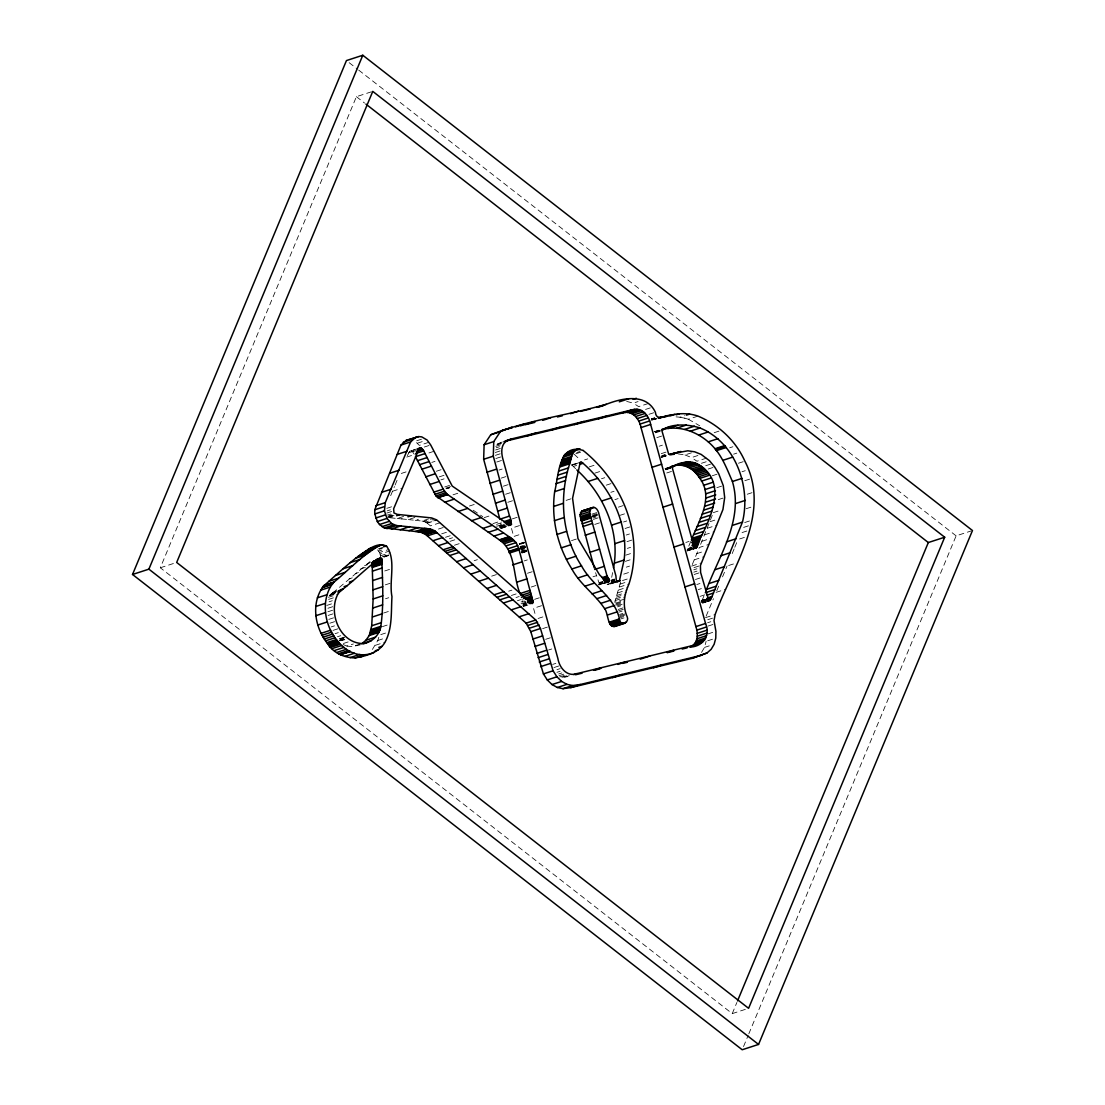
<?xml version="1.0" encoding="UTF-8"?>
<svg xmlns="http://www.w3.org/2000/svg" width="1105" height="1105" viewBox="0 0 1105 1105"><rect width="100%" height="100%" fill="white"/><g stroke="black" fill="none" stroke-linecap="round" stroke-linejoin="round"><path stroke-width="0.75" stroke-dasharray="5 3.75" d="M611.687 577.335L612.612 572.611M599.587 584.573L595.581 572.694M624.339 599.145L614.698 602.28L620.858 581.106M701.509 652.447L704.507 647.406L706.123 641.301M372.399 649.45L377.8 640.472L379.526 635.016L385.963 632.93M700.611 544.378L712.753 514.143M692.296 564.531L699.327 547.486L708.968 544.351M732.214 553.536L734.148 548.854M734.784 547.293L738.002 539.489M745.323 1009.376L732.242 1013.617L160.308 567.777L356.404 96.688L372.758 91.383M390.673 495.662L394.457 486.545M395.12 484.985L397.082 480.261M716.731 590.816L719.963 583.067M722.546 576.865L727.062 566.022M732.242 1013.617L736.869 1002.484M743.527 1046.573L748.154 1035.426M748.817 1033.838L956.115 535.842L970.839 531.063M703.83 596.203L701.786 600.982L706.606 599.421M690.722 541.519L688.014 547.983L691.233 546.947M706.15 616.107L713.443 598.689M407.344 455.661L409.72 451.241L419.361 448.105M370.065 561.575L329.539 595.678L339.304 592.377M501.38 528.383L500.827 522.651M331.983 593.302L335.202 592.252M502.264 441.972L495.579 445.232L505.22 442.097M665.542 468.534L669.92 467.014M421.502 439.21L415.066 441.296L419.361 445.384L429.016 442.249M417.455 443.174L423.878 441.088M409.72 451.241L417.745 448.796M424.265 447.042L430.688 444.956M408.56 452.843L418.201 449.721M411.322 450.881L412.497 451.696L415.715 450.647M406.751 457.069L416.392 453.948M428.947 452.94L433.768 451.365M431.793 462.415L434.997 461.379M401.308 473.451L409.333 470.841M497.402 443.865L500.62 442.829M495.744 446.351L503.783 443.74M626.687 401.419L633.262 403.132L638.082 401.571M496.311 447.76L499.515 446.71M495.634 449.97L500.454 448.409M436.337 471.255L441.157 469.68M495.33 452.498L500.151 450.937M648.331 403.505L638.69 406.626L633.262 403.132M495.413 455.343L500.234 453.782M392.496 491.269L402.137 488.134M645.569 409.416L652.005 407.331M439.265 476.863L444.086 475.288M495.869 458.52L500.689 456.959M160.308 567.777L176.676 562.459M440.854 479.902L444.072 478.866M496.698 462.042L501.518 460.481M648.939 414.306L653.773 412.731M651.356 418.823L654.574 417.787M651.494 419.044L654.713 418.008M651.646 419.237L654.864 418.187M651.84 419.403L655.32 418.491M444.749 486.946L449.569 485.385M652.378 419.596L655.596 418.56M651.384 420.038L656.204 418.464M656.605 418.602L651.784 420.162L656.19 419.265M498.921 470.095L502.14 469.059M445.785 488.148L450.605 486.587M446.351 488.631L449.652 487.664M386.791 508.341L394.83 505.731M446.531 488.769L449.749 487.719M387.206 510.855L390.424 509.806M676.094 416.861L680.017 417.22L684.838 415.66M386.847 513.052L391.667 511.491M576.686 452.511L579.945 451.517M575.857 453.741L583.882 451.13M680.017 417.22L684.658 418.173L687.863 417.124M387.537 515.041L390.756 514.005M501.145 478.147L505.966 476.587M453.009 494.819L457.829 493.258M388.573 515.869L391.792 514.82M387.924 516.739L392.745 515.179M684.658 418.173L688.36 419.237L698.001 416.102M389.25 517.002L394.071 515.441M654.077 431.862L660.873 429.527M387.648 517.527L393.421 516.753M655.458 431.737L661.881 429.652M655.376 432.235L660.196 430.674M655.472 432.815L660.293 431.254M390.203 517.803L397.206 518.494L406.847 515.358M397.206 518.494L401.516 518.908L404.734 517.872M503.355 486.2L508.176 484.625M584.531 459.929L587.736 458.893M571.244 464.97L581.161 461.835M579.849 462.443L571.81 465.053L575.677 468.741M572.045 465.205L580.139 462.636M656.826 437.649L661.646 436.088M401.516 518.908L408.353 519.585L416.378 516.974M573.412 466.434L576.63 465.398M408.353 519.585L415.231 520.289L418.45 519.253M415.231 520.289L421.958 521.049L429.997 518.438M505.579 494.239L510.399 492.678M589.241 466.89L597.28 464.28M469.432 506.021L475.868 503.935M421.958 521.049L423.74 521.422L433.395 518.3M423.74 521.422L425.48 522.099L433.519 519.488M659.188 446.199L662.406 445.163M425.48 522.099L427.041 523.024L436.682 519.903M427.041 523.024L437.207 520.303M714.203 432.677L722.242 430.08M440.052 522.748L430.411 525.87L427.386 523.287M594.877 473.133L601.313 471.048M507.803 502.292L512.623 500.731M661.26 453.644L666.08 452.083M661.826 455.688L665.044 454.638M661.936 455.951L665.155 454.915M662.088 456.185L665.307 455.149M438.464 529.06L444.887 526.975M662.268 456.393L665.486 455.357M378.518 548.812L383.38 547.141M662.378 456.489L665.611 455.453M660.928 457.111L665.97 455.647M661.384 457.249L666.439 455.674M379.153 549.365L382.371 548.329M377.551 549.889L378.614 551.105L385.037 549.019M601.521 478.741L604.739 477.705M484.17 517.637L492.208 515.027M378.614 551.105L379.471 552.514L389.112 549.378M441.655 533.839L448.077 531.754M380.673 557.169L380.106 554.102L389.761 550.967M678.166 453.92L684.99 454.942L691.426 452.843M380.521 555.815L390.162 552.693M382.289 556.796L390.314 554.033M383.918 556.519L390.341 554.434M383.932 556.81L388.753 555.249M383.946 557.141L388.767 555.484M445.495 537.279L450.315 535.704M606.244 485.164L611.065 483.603M684.99 454.942L691.537 457.567L699.576 454.956M367.191 563.716L370.41 562.666M492.982 523.618L502.623 520.483M364.581 565.677L367.799 564.641M566.133 500.385L572.57 498.286M449.376 538.784L452.58 537.734M664.975 468.727L671.978 466.434M729.673 447.801L732.877 446.752M665.942 468.672L669.147 467.636M512.375 518.867L517.195 517.306M665.845 468.921L670.666 467.346M665.79 469.183L670.611 467.622M501.311 522.817L494.874 524.903L496.836 526.229L503.272 524.143M665.79 469.473L670.611 467.912M665.832 469.777L670.652 468.216M360.603 568.965L368.628 566.354M450.053 541.34L456.476 539.254M706.606 458.092L696.965 461.213L691.537 457.567M499.129 526.16L505.551 524.074M499.764 526.56L504.584 524.986M355.188 573.592L358.393 572.556M501.642 526.063L504.861 525.013M500.441 526.933L505.261 525.372M666.716 472.981L671.536 471.421M499.405 527.762L505.828 525.676M501.394 527.458L509.433 524.847M501.808 527.693L508.286 525.607M610.858 492.319L614.076 491.269M500.62 528.439L507.043 526.353M701.44 463.299L709.479 460.688M501.021 528.494L510.662 525.358M349.07 578.882L352.274 577.832M733.582 454.183L736.8 453.133M454.431 545.221L459.266 543.646M519.474 525.593L511.435 528.204L513.728 536.491L520.151 534.406M705.736 465.73L710.556 464.155M384.733 570.967L389.554 569.407M708.236 469.017L713.057 467.456M614.905 499.64L618.123 498.59M333.724 591.949L336.942 590.913M332.771 592.681L335.989 591.645M332.149 593.178L335.823 591.769M331.113 593.979L339.387 591.189M330.63 594.338L338.904 591.548M330.202 594.67L338.434 591.893M329.994 595.015L339.649 591.879M329.773 595.346L339.539 592.045M738.444 463.244L743.264 461.669M328.392 597.294L338.033 594.159M328.599 599.38L336.638 596.783M591.907 514.157L596.728 512.596M712.269 475.772L717.09 474.197M592.239 515.289L597.059 513.715M618.399 507.154L623.22 505.579M329.124 601.769L332.329 600.719M592.487 516.187L597.308 514.626M592.556 516.449L597.377 514.889M592.625 516.712L597.446 515.151M592.694 516.974L595.913 515.924M385.313 584.863L391.75 582.777M592.984 518.024L596.203 516.988M326.749 605.43L333.185 603.344M593.371 519.391L598.192 517.817M519.226 543.743L525.649 541.657M519.281 543.936L524.101 542.375M519.336 544.13L524.157 542.569M742.021 471.738L745.24 470.689M519.391 544.337L524.212 542.762M521.049 544.005L524.267 542.969M327.936 608.261L332.757 606.686M474.169 560.705L477.374 559.669M520.013 546.588L523.231 545.552M520.151 547.196L524.972 545.635M520.289 547.79L525.11 546.229M619.753 515.427L626.176 513.328M520.427 548.108L525.248 546.547M520.566 548.439L525.386 546.878M594.752 524.419L599.573 522.845M520.69 548.784L525.51 547.21M327.854 611.783L332.674 610.209M520.814 549.13L525.635 547.569M520.938 549.503L524.157 548.453M521.09 549.972L524.309 548.936M521.367 550.953L524.585 549.917M716.841 487.678L721.662 486.117M521.505 551.45L526.325 549.889M521.698 552.182L526.463 550.401M521.753 552.39L526.574 550.829M328.116 615.43L332.937 613.869M521.809 552.611L526.629 551.036M521.864 552.818L526.698 551.257M521.933 553.039L526.754 551.464M744.825 480.703L749.646 479.128M385.535 598.758L388.739 597.708M623.538 522.002L626.756 520.952M328.793 619.38L333.613 617.819M571.52 540.621L576.34 539.06M329.843 623.22L334.663 621.645M524.101 560.953L527.32 559.904M625.099 528.48L629.919 526.919M718.264 499.64L723.084 498.065M331.251 626.894L334.47 625.858M491.656 576.147L496.477 574.572M747.256 494.239L752.091 492.664M383.559 613.054L389.982 610.968M333.006 630.403L337.826 628.828M626.259 535.027L629.463 533.977M335.091 633.69L338.296 632.64M713.305 512.637L719.742 510.551M527.458 573.26L532.279 571.699M627.005 541.657L631.825 540.083M337.481 636.742L340.699 635.693M339.373 638.731L344.194 637.171M339.718 639.077L344.539 637.516M340.091 639.408L343.296 638.372M340.451 639.74L343.669 638.704M339.221 640.582L344.042 639.022M382.413 626.618L388.836 624.532M746.124 508.728L750.944 507.167M339.594 640.9L344.415 639.325M341.569 640.679L344.788 639.629M627.35 548.384L630.568 547.348M710.018 521.684L716.441 519.599M343.393 643.483L348.213 641.922M508.701 591.175L511.905 590.139M707.324 528.259L716.965 525.124M625.72 555.166L630.541 553.605M343.075 644.519L346.929 646.066L353.351 643.966M531.215 587.031L536.035 585.47M346.929 646.066L352.108 646.674L360.133 644.063M511.38 595.471L516.201 593.91M360.327 644.837L352.108 646.674M377.8 640.472L384.236 638.372M704.617 534.806L714.258 531.671M744.701 522.541L749.522 520.966M625.375 561.368L631.811 559.268M515.98 597.556L519.198 596.507M685.846 542.445L689.064 541.409M375.41 645.292L385.051 642.171M517.43 600.733L520.648 599.684M743.651 527.389L748.472 525.814M701.91 541.284L711.551 538.149M592.984 576.782L596.203 575.746M626.328 567.155L629.546 566.105M521.077 601.963L524.295 600.927M526.74 604.753L523.521 605.802L522.762 602.266L525.98 601.217M687.628 548.867L692.448 547.307M687.351 549.599L692.642 547.928L687.172 549.945M521.021 603.827L526.187 602.115M534.571 599.338L539.392 597.777M687.089 550.11L692.78 548.204M688.153 550L691.716 548.84M742.063 532.569L746.883 531.008M523.148 603.827L526.353 602.791M688.153 550.373L691.716 549.226M687.103 550.87L692.711 549.144M687.434 550.898L692.573 549.24M523.328 604.559L526.546 603.523M522.61 605.195L525.814 604.159M523.508 605.291L526.712 604.242M523.494 605.968L526.74 604.96L523.397 606.244M523.135 606.59L527.955 605.015M623.731 574.13L630.168 572.031M599.435 582.515L602.639 581.479M599.697 582.984L602.902 581.948M603.068 582.791L598.04 584.462L602.943 582.97M611.314 580.042L614.532 579.006M599.766 584.241L603.441 583.219M611.327 580.553L614.546 579.503M739.618 538.964L746.041 536.878M598.758 584.973L604.325 583.081M611.341 581.064L614.56 580.015M696.758 553.646L703.181 551.561M611.383 581.562L614.601 580.526M611.466 581.948L614.684 580.912M611.631 582.307L614.85 581.271M541.561 605.692L533.535 608.303L535.635 615.941M610.664 583.426L617.087 581.327M607.142 584.269L617.861 581.382M610.292 584.006L618.579 581.313M617.695 581.769L607.695 584.545M622.46 580.581L628.883 578.495M620.14 584.103L626.563 582.017M694.189 559.862L703.83 556.727M619.339 587.087L628.98 583.951M691.661 566.091L701.302 562.956M618.469 590.042L628.11 586.907M694.009 567.611L700.432 565.525M538.08 618.469L546.119 615.858M617.571 592.943L627.212 589.821M693.733 569.821L696.951 568.771M616.77 595.485L626.411 592.349M616.245 597.156L625.886 594.02M693.788 572.169L697.006 571.119M615.72 598.855L625.361 595.719M694.161 574.476L698.982 572.915M615.195 600.568L624.836 597.432M728.665 565.498L733.485 563.937M615.941 603.068L623.98 600.457M615.789 604.09L623.828 601.479M542.638 628.635L549.075 626.549M615.747 605.181L623.773 602.57M695.432 579.503L700.252 577.929M617.405 605.761L623.842 603.675M617.571 606.838L620.789 605.789M618.22 609.463L623.04 607.888M696.772 584.545L699.976 583.495M618.579 610.803L623.4 609.228M618.938 612.129L622.156 611.079M619.601 614.477L622.819 613.427M698.167 589.642L701.385 588.592M545.594 639.325L550.414 637.765M619.891 615.513L626.328 613.427M620.181 616.562L625.002 614.988M620.457 617.612L623.676 616.562M620.775 618.938L623.994 617.888M700.045 596.382L704.866 594.808M716.095 592.363L725.736 589.227M548.536 650.016L551.754 648.98M701.192 600.512L704.41 599.463M702.048 600.429L705.266 599.38M701.482 601.562L706.302 599.987M701.164 602.156L706.44 600.485M701.73 602.322L706.551 600.761M702.393 602.363L705.598 601.327M702.297 602.957L705.722 602.004M702.752 603.109L706.565 601.88M552.652 664.409L555.87 663.373M705.487 617.681L715.128 614.56M553.937 667.558L558.757 665.997M707.766 619.712L714.189 617.626M556.961 669.658L560.18 668.622M707.587 622.764L710.805 621.714M556.934 672.31L560.152 671.26M558.688 673.967L561.906 672.931M708.167 626.038L712.987 624.477M559.006 675.707L563.826 674.133M564.351 675.431L559.531 676.992L567.376 676.73M561.879 677.337L568.302 675.252M564.489 677.241L572.514 674.63M707.877 633.952L715.916 631.342M707.725 640.776L715.764 638.165M704.507 647.406L709.327 645.845M661.508 457.318L666.937 455.674M654.34 431.71L660.307 429.955M688.36 419.237L699.769 425.812M473.272 510.248L482.816 516.712M349.166 62.681L357.329 69.049M358.697 70.112L956.115 535.842M356.404 96.688L364.553 103.041M574.241 454.266L580.139 459.86M412.497 451.696L414.071 454.031M379.471 552.514L380.106 554.102M521.947 599.117L522.264 600.319M522.499 601.244L522.762 602.266M615.112 581.603L610.292 583.164L615.25 581.713"/><path stroke-width="1.5" d="M371.418 640.61L361.777 643.745L365.879 640.278L369.236 635.527L371.708 625.775L373.145 598.965L372.164 562.735C372.73 561.437 385.686 560.718 380.507 558.053C368.614 566.078 358.407 576.534 347.246 585.609C343.462 589.131 338.337 591.451 336.638 596.783C329.207 615.071 340.312 642.226 361.749 643.538C371.1 643.248 379.443 635.527 380.852 626.328C383.905 604.2 382.62 581.824 381.805 559.6M613.537 567.901C620.471 531.519 603.634 494.211 576.81 469.901M624.09 560.042C628.8 523.148 610.292 487.264 583.053 463.299L581.161 461.835L580.194 462.429L572.57 498.286L577.943 538.536L599.421 574.697L606.949 582.183L608.966 581.672L609.477 580.277L607.046 576.023L590.098 514.764L589.656 511.643L591.299 508.065C595.913 505.399 598.579 511.173 599.131 514.889L615.913 575.898L616.286 580.387L617.336 581.41L619.311 581.244L624.09 560.042L614.449 563.177M509.529 516.063L499.888 519.198L483.659 459.279L484.114 444.735L490.744 434.776C527.872 420.066 568.039 415.19 606.355 404.292C622.281 397.966 646.287 392.924 655.376 412.22C656.287 421.668 665.127 415.204 670.279 415.231C679.409 413.09 689.078 412.994 698.001 416.102C718.678 424.859 735.681 440.633 744.867 461.144C772.064 513.839 732.587 566.354 715.128 614.56L714.023 620.665L715.916 631.342L715.764 638.165L714.148 644.27L711.15 649.326L706.938 653.014L691.979 658.387L570.76 687.614L562.984 688.677L557.321 687.49L552.017 684.548L547.279 679.934L543.425 673.912L530.814 631.659L526.118 623.137L425.674 534.433L420.411 532.058L384.319 527.928L379.512 524.516L377.316 521.546L374.802 513.949L374.761 509.764L400.977 445.08L406.046 440.453L418.767 436.586L421.779 436.889L427.096 440.039L430.688 444.956L452.221 486.062L506.477 523.107C512.789 529.046 511.781 520.137 509.529 516.063L493.3 456.158L493.755 441.599L500.385 431.641L511.947 427.055M701.04 536.781C699.313 538.218 697.559 551.823 694.051 546.782L672.268 467.691C677.213 462.194 689.796 460.716 697.048 463.686C726.717 479.819 713.001 513.411 701.04 536.781L691.399 539.917C699.037 520.151 714.976 496.739 698.733 476.794C693.125 467.719 681.578 462.36 671.315 466.572M616.756 625.306C607.253 630.748 608.496 612.598 604.628 608.689C595.181 594.283 580.056 584.448 571.865 568.978C557.431 546.132 551.022 518.494 554.655 491.656C558.729 476.545 558.094 442.608 583.136 450.453M583.164 450.467C622.156 481.739 644.629 534.944 628.98 583.951C624.118 594.642 622.281 605.927 627.212 616.852C629.353 621.604 622.902 626.079 619.946 621.521C616.3 597.515 592.252 586.051 581.506 565.843C561.865 535.828 558.854 497.499 569.683 463.755C571.396 458.271 572.003 449.859 579.034 448.851M503.839 441.779L511.905 438.837L632.032 409.872C641.66 406.571 649.201 415.812 650.652 424.444L705.543 623.482C710.874 634.974 702.642 647.143 689.782 647.033C698.291 644.215 698.332 633.676 695.901 626.604L641.01 427.58C639.56 418.947 632.019 409.693 622.377 413.008L505.468 441.199M705.736 591.603C718.457 556.202 743.969 520.773 732.408 481.49C727.532 470.357 723.292 458.865 715.515 449.334C702.904 433.934 681.813 424.168 661.909 429.665M742.45 522.126C751.179 486.67 735.516 442.401 700.031 428.008C688.857 424.14 670.431 423.022 661.909 430.729L668.705 454.307L687.807 450.799L694.644 451.807L701.178 454.431L709.479 460.688L714.659 466.932L718.692 473.686L723.264 485.592L724.687 497.554L722.946 509.502L700.432 565.525L700.598 572.39L708.927 600.954L712.034 596.507L742.45 522.126L732.808 525.262M386.557 546.188C396.571 560.166 388.767 580.664 391.957 596.672C391.018 611.852 392.565 628.344 385.051 642.171C379.029 652.737 366.252 655.997 355.106 657.903C344.429 657.862 333.24 652.903 327.522 643.566C314.759 627.654 310.643 603.095 323.461 586.133C335.616 575.539 347.329 564.282 360.382 554.751C367.647 549.945 377.744 541.436 386.557 546.202L383.573 546.671M374.222 652.364C352.219 661.964 332.923 641.356 327.37 621.922C323.585 608.772 324.649 593.219 333.613 582.418C349.194 569.697 363.117 554.158 381.073 544.765M594.241 567.901L580.015 514.764L581.658 511.201L592.929 507.43M701.62 655.251L580.415 684.478L572.625 685.542L566.962 684.354L561.658 681.426L556.92 676.799L553.066 670.776L540.456 628.524L535.759 620.016L435.315 531.298L430.052 528.922L396.446 525.538L391.64 523.535L386.957 518.411L384.443 510.828L385.286 502.651L410.618 441.945L415.687 437.318M533.163 602.667L532.044 603.634L530.635 602.584L436.682 519.903L431.599 517.913L397.289 514.391L393.974 512.955L393.642 508.77L419.361 448.105L420.964 447.746L423.712 450.895L443.202 489.114L446.903 494.087L511.864 538.646L516.146 542.61L518.646 548.218L533.149 602.156L529.944 603.717M132.531 574.476L346.445 60.568L362.799 55.25L972.469 530.524L758.555 1044.432L742.201 1049.75L132.531 574.476L148.885 569.158L362.799 55.25M737.532 1000.895L928.324 542.541L944.692 537.223L372.758 91.383L176.676 562.459L748.596 1008.313L944.692 537.223M696.136 547.859L692.946 548.854M341.79 590.042L338.572 591.092M507.043 440.743C500.385 444.666 501.242 453.589 503.134 459.956L557.915 658.621C559.323 667.572 567.017 677.255 577.017 673.594L699.424 643.897M691.979 658.387L706.938 653.014M359.968 657.199L363.048 656.066M418.767 436.586L406.046 440.453M403.215 442.29L412.856 439.168M400.977 445.08L410.618 441.945M397.22 454.404L406.861 451.282M417.745 448.796L420.964 447.746M417.331 450.136L422.151 448.561M416.447 451.586L422.884 449.5M415.673 453.506L423.712 450.895M425.094 453.575L415.452 456.697L435.978 495.924L499.35 539.848C516.919 551.671 512.319 578.095 520.938 595.485L530.58 592.349M490.744 434.776L500.385 431.641M515.413 426.903L523.452 424.292M520.372 425.853L534.931 421.544M417.483 460.702L427.124 457.567M542.748 420.356L550.773 417.745M570.442 413.712L578.468 411.101M389.678 473.285L399.319 470.15M419.513 464.694L429.154 461.559M596.714 407.413L606.355 404.292M484.114 444.735L493.755 441.599M619.297 401.833L628.938 398.698M633.11 399.319L636.328 398.283M505.482 440.923L511.905 438.837M421.806 469.224L431.447 466.089M526.284 436.171L535.925 433.036M550.318 430.384L559.959 427.248M574.338 424.582L583.979 421.461M598.358 418.795L607.999 415.673M425.674 476.863L435.315 473.727M622.377 413.008L632.032 409.872M625.112 412.538L634.753 409.402M381.57 492.333L391.211 489.197M627.612 412.483L637.254 409.347M483.659 459.279L493.3 456.158M629.919 412.856L639.56 409.72M632.019 413.643L641.66 410.507M633.938 414.858L643.58 411.723M635.679 416.502L645.32 413.367M429.596 484.57L439.238 481.435M637.254 418.588L646.895 415.452M375.645 505.772L385.286 502.651M638.662 421.115L648.304 417.98M486.946 472.236L496.587 469.114M374.761 509.764L384.402 506.629M639.919 424.113L649.56 420.977M658.207 418.077L661.425 417.027M658.608 418.187L663.428 416.626M659.409 418.215L665.832 416.129M663.856 417.317L670.279 415.231M433.561 492.236L443.202 489.114M669.962 415.977L674.782 414.416M676.163 414.817L679.382 413.781M374.802 513.949L384.443 510.828M434.776 494.363L444.417 491.228M641.01 427.58L650.652 424.444M566.796 452.732L577.887 449.017M572.128 451.517L580.153 448.906M435.978 495.924L445.619 492.802M565.277 453.837L574.918 450.716M686.44 415.135L689.658 414.085M563.951 455.371L573.592 452.235M437.262 497.222L446.903 494.087M437.718 497.595L447.359 494.46M437.829 497.678L447.58 494.626M375.728 518.038L385.369 514.902M562.859 457.29L572.501 454.155M562.031 459.542L571.672 456.406M489.985 483.299L499.626 480.164M561.616 461.089L571.257 457.953M377.316 521.546L386.957 518.411M396.626 515.704L399.844 514.668M661.923 429.431L669.948 426.82M561.243 462.484L570.884 459.349M668.318 428.478L677.959 425.342M560.87 463.879L570.512 460.744M444.5 502.292L454.141 499.156M560.484 465.26L570.125 462.125M379.512 524.516L389.153 521.38M676.785 428.174L686.426 425.038M560.042 466.89L569.683 463.755M407.952 516.822L411.157 515.773M381.999 526.671L391.64 523.535M684.81 429.334L694.465 426.199M558.909 471.02L568.55 467.885M384.319 527.928L393.96 524.792M579.849 464.349L583.053 463.299M386.805 528.673L396.446 525.538M493.01 494.267L502.651 491.131M690.39 431.143L700.031 428.008M391.363 529.033L401.005 525.897M557.804 475.191L567.459 472.07M400.121 529.737L409.775 526.602M457.967 511.546L467.608 508.424M556.796 479.432L566.437 476.296M698.678 435.08L708.319 431.945M408.878 530.676L418.519 527.541M495.482 503.217L505.123 500.082M555.898 483.714L565.539 480.578M415.439 531.45L425.08 528.314M417.055 531.643L426.71 528.508M418.685 531.837L428.326 528.701M420.411 532.058L430.052 528.922M368.006 549.53L382.592 544.668M422.414 532.61L432.055 529.475M365.41 551.243L375.051 548.108M362.854 552.997L372.509 549.862M424.348 533.522L433.989 530.386M360.382 554.751L370.023 551.616M554.655 491.656L564.296 488.521M708.305 441.82L717.946 438.699M669.63 454.708L674.658 453.119M588.15 481.462L597.791 478.327M670.155 454.638L678.525 452.014M425.674 534.433L435.315 531.298M680.873 451.434L671.232 454.569L674.009 454.307M357.992 556.478L367.634 553.343M425.798 534.516L435.563 531.491M497.678 511.201L507.333 508.079M355.52 558.301L365.161 555.166M471.407 520.745L481.048 517.61M427.386 535.87L437.027 532.734M350.313 562.583L359.954 559.448M651.978 467.318L661.619 464.197M343.158 568.757L352.799 565.622M715.142 448.699L724.783 445.564M432.994 540.718L442.635 537.582M376.791 559.254L380.507 558.053M377.482 559.116L380.866 558.122M715.515 449.334L725.156 446.213M375.741 560.055L381.28 558.384L376.46 559.959M373.393 561.16L381.543 558.729M715.943 449.997L725.598 446.862M373.614 561.547L381.653 558.937M373.614 561.63L381.736 559.144M372.136 562.5L381.791 559.365M716.427 450.66L726.068 447.539M335.506 575.456L345.147 572.335M372.192 563.509L381.833 560.387M670.514 466.876L683.788 462.663M675.583 465.495L685.224 462.373M372.233 564.296L381.874 561.16M482.705 528.466L492.347 525.345M504.046 521.601L510.469 519.516M677.047 465.274L686.688 462.139M679.036 465.122L688.677 462.001M372.261 565.083L381.902 561.948M553.633 506.449L563.274 503.314M504.294 522.61L510.731 520.524M681.191 465.191L690.832 462.056M372.288 565.857L381.929 562.735M683.304 465.495L692.946 462.36M372.316 566.644L381.957 563.509M506.159 523.148L510.98 521.588M328.807 581.354L338.448 578.233M438.561 545.621L448.202 542.486M372.344 567.418L381.985 564.296M506.325 523.908L511.145 522.347M685.376 466.034L695.017 462.898M506.463 524.488L511.284 522.927M508.217 524.585L511.435 523.535M687.407 466.821L697.048 463.686M508.314 525.137L511.532 524.088M324.497 585.098L334.138 581.976M323.972 585.553L333.613 582.418M508.286 525.607L511.491 524.557M323.71 585.83L333.351 582.708M488.313 532.306L497.954 529.171M323.461 586.133L333.102 582.998M323.254 586.451L332.895 583.316M323.061 586.783L332.702 583.647M689.382 467.829L699.037 464.708M322.646 587.294L332.55 583.868M322.384 587.611L332.149 584.324M372.496 571.119L382.137 567.984M443.216 549.751L452.857 546.616M691.329 469.086L700.971 465.951M320.643 590.208L330.285 587.073M723.029 460.274L732.67 457.139M692.863 470.288L702.504 467.153M349.387 582.059L352.606 581.023M445.025 551.354L454.68 548.232M601.921 500.924L611.576 497.803M493.907 536.132L503.549 532.997M694.106 471.379L703.747 468.258M446.848 552.97L456.489 549.834M344.042 586.645L347.246 585.609M695.307 472.595L704.949 469.459M581.658 511.201L591.299 508.065M696.482 473.893L706.123 470.758M340.147 589.863L343.365 588.827M583.288 510.565L594.145 507.388M554.379 520.704L564.02 517.568M317.315 597.846L326.956 594.725M580.443 512.623L590.084 509.488M338.019 591.52L341.238 590.471M372.827 580.539L382.468 577.404M449.749 555.525L459.39 552.39M697.628 475.288L707.269 472.166M499.35 539.848L508.991 536.712M499.75 540.124L509.391 536.989M500.151 540.386L509.792 537.265M580.015 514.764L589.656 511.643M500.551 540.663L510.192 537.527M698.733 476.794L708.374 473.658M501.339 541.174L510.98 538.052M502.223 541.782L511.864 538.646M580.18 516.615L589.821 513.48M503.093 542.417L512.748 539.281M699.797 478.382L709.438 475.247M580.443 517.9L590.098 514.764M504.571 543.619L514.212 540.483M580.802 519.212L590.443 516.076M581.009 519.958L590.65 516.836M315.712 606.493L325.353 603.371M581.078 520.22L590.719 517.085M701.426 481.145L711.067 478.009M581.147 520.483L590.788 517.347M456.683 561.658L466.324 558.522M581.327 521.104L590.968 517.969M506.504 545.732L516.146 542.61M373.076 589.821L382.717 586.686M582.073 523.825L591.714 520.69M508.176 548.715L517.817 545.58M703.457 485.371L713.098 482.236M556.906 534.489L566.547 531.367M582.818 526.56L592.46 523.425M508.991 551.34L518.646 548.218M509.074 551.74L518.715 548.605M509.156 552.155L518.798 549.019M315.837 615.706L325.478 612.584M463.617 567.777L473.258 564.655M509.405 553.094L519.046 549.959M704.907 489.598L714.548 486.462M732.408 481.49L742.049 478.368M373.145 598.965L382.786 595.83M662.972 507.195L672.614 504.06M705.805 493.811L715.446 490.675M611.852 525.096L621.493 521.961M585.208 535.234L594.849 532.099M470.771 574.117L480.413 570.981M706.109 497.982L715.764 494.847M317.729 625.043L327.37 621.922M372.993 607.999L382.634 604.863M561.23 547.887L570.871 544.751M512.596 564.917L522.237 561.796M705.86 502.112L715.501 498.977M705.018 506.173L714.673 503.037M478.879 581.271L488.521 578.15M321.003 633.358L330.644 630.223M372.537 616.935L382.178 613.8M703.609 510.192L713.264 507.057M322.038 635.278L331.68 632.157M323.157 637.171L332.798 634.035M701.993 514.308L711.634 511.173M735.723 503.507L745.364 500.372M566.423 559.323L576.064 556.188M614.974 543.646L624.615 540.511M589.918 552.307L599.559 549.171M324.359 639.008L334 635.886M700.335 518.425L709.976 515.289M371.708 625.775L381.349 622.64M325.588 640.831L335.243 637.696M486.987 588.44L496.628 585.305M326.845 642.613L336.486 639.491M698.664 522.513L708.305 519.378M327.522 643.566L337.163 640.43M371.211 629.463L380.852 626.328M517.251 582.031L526.892 578.896M328.075 644.367L337.716 641.232M371.004 630.582L380.645 627.447M328.641 645.182L338.282 642.046M370.728 631.659L380.382 628.538M329.207 645.997L338.848 642.861M370.424 632.709L380.065 629.588M696.979 526.588L706.62 523.466M329.76 646.826L339.401 643.69M370.065 633.718L379.706 630.582M330.285 647.406L339.939 644.27M369.664 634.657L379.305 631.521M571.865 568.978L581.506 565.843M369.236 635.527L378.877 632.405M494.17 594.78L503.811 591.658M331.914 648.676L341.569 645.541M695.28 530.649L704.921 527.513M497.029 597.308L506.67 594.172M334.332 650.555L343.973 647.42M365.879 640.278L375.52 637.143M693.595 534.682L703.236 531.546M336.763 652.447L346.418 649.326M363.545 643.801L366.763 642.751M499.888 599.822L509.529 596.686M520.372 593.468L530.013 590.332M594.67 569.462L604.311 566.326M692.062 538.328L701.703 535.193M338.517 653.815L348.158 650.679M339 654.146L348.904 651.066M339.525 654.257L349.442 651.19M340.078 654.409L349.719 651.273M340.368 654.505L350.009 651.37M340.658 654.63L350.299 651.494M577.943 577.97L587.584 574.835M692.324 540.994L700.363 538.384M673.967 547.086L683.608 543.95M503.493 602.985L513.134 599.849M521.436 597.294L531.077 594.172M691.647 542.61L699.686 540M344.857 656.356L354.498 653.221M523.549 598.592L531.588 595.982M692.586 543.701L699.009 541.616M525.483 599.269L531.906 597.183M691.91 545.317L698.332 543.232M378.822 647.364L382.04 646.328M527.334 599.684L532.154 598.123M350.036 657.627L359.678 654.491M692.835 546.423L697.656 544.848M527.582 600.706L532.403 599.131M375.203 650.79L378.421 649.74M693.774 547.514L696.993 546.464M527.803 601.59L532.624 600.029M602.225 577.584L607.046 576.023M693.609 547.859L696.91 546.644M355.106 657.903L364.747 654.782M693.429 548.177L696.73 546.975M693.236 548.453L696.537 547.265M527.969 602.266L532.79 600.692M692.973 548.812L696.357 547.541M602.626 578.412L607.446 576.838M528.149 602.999L532.969 601.424M529.93 603.206L533.149 602.156M603.15 579.269L607.971 577.694M511.284 609.85L520.925 606.714M603.62 579.973L608.441 578.412M584.655 586.285L594.297 583.15M603.938 580.457L608.758 578.896M604.255 580.954L609.076 579.393M604.518 581.423L609.338 579.849M726.441 541.892L736.082 538.757M604.642 581.838L609.477 580.277M604.684 582.28L609.504 580.705M604.587 582.68L609.421 581.12M604.325 583.081L609.228 581.451M616.894 581.534L620.112 580.498M616.714 581.921L619.933 580.871M519.129 616.825L528.77 613.689M591.99 593.882L601.631 590.761M720.653 555.829L730.295 552.693M596.949 598.634L606.59 595.512M526.118 623.137L535.759 620.016M527.983 625.402L537.624 622.267M601.037 603.302L610.678 600.167M529.557 628.165L539.199 625.029M714.866 569.724L724.507 566.603M530.814 631.659L540.456 628.524M604.628 608.689L614.27 605.554M684.948 586.921L694.603 583.785M532.942 639.035L542.583 635.9M607.488 615.015L617.129 611.894M709.12 583.495L718.761 580.374M706.703 589.297L716.344 586.175M609.325 622.17L618.966 619.049M535 646.411L544.641 643.29M609.546 623.082L619.187 619.96M705.266 592.75L714.907 589.614M609.877 623.911L619.518 620.789M610.305 624.657L619.946 621.521M610.844 625.292L620.485 622.156M611.466 625.817L621.12 622.681M707.034 595.153L713.471 593.067M612.184 626.217L621.825 623.096M612.93 626.494L626.397 622.17M613.717 626.604L623.358 623.469M614.504 626.576L625.264 623.11M536.906 653.4L546.547 650.265M707.214 598.081L712.034 596.507M706.869 598.855L711.689 597.294M706.606 599.421L711.427 597.846M707.918 599.463L711.123 598.427M707.601 600.07L710.819 599.021M707.407 600.416L710.626 599.38M707.214 600.802L710.418 599.753M706.993 601.203L710.211 600.167M538.08 657.682L547.721 654.547M539.268 662.005L548.923 658.884M540.58 666.647L550.221 663.511M543.425 673.912L553.066 670.776M695.901 626.604L705.543 623.482M696.73 630.154L706.371 627.018M547.279 679.934L556.92 676.799M697.2 633.358L706.841 630.223M573.799 674.63L577.017 673.594M697.283 636.218L706.924 633.082M593.537 670.279L601.576 667.682M552.017 684.548L561.658 681.426M617.847 664.423L625.886 661.812M696.993 638.759L706.634 635.624M640.251 659.16L649.892 656.025M696.316 640.997L705.957 637.861M557.321 687.49L566.962 684.354M695.266 642.93L704.907 639.795M667.116 652.42L673.539 650.32M693.83 644.574L703.484 641.439M692.006 645.942L701.647 642.806M562.984 688.677L572.625 685.542M570.76 687.614L580.415 684.478M612.488 677.614L622.129 674.478M653.373 667.765L663.014 664.63M369.94 548.384L372.951 547.79M598.33 407.013L603.164 405.825M580.318 411.419L590.153 409.016M502.305 430.19L512.168 427.815M575.553 674.754L582.114 673.18M595.181 670.031L600.043 668.857M622.64 663.401L627.447 662.254M667.227 652.654L673.857 651.052M682.158 649.049L687.144 647.848M525.289 424.679L534.792 422.4M557.431 416.972L562.307 415.798M569.393 451.973L570.512 452.042M584.504 510.524L585.622 510.869M365.921 104.105L928.324 542.541M148.885 569.158L758.555 1044.432"/></g></svg>
